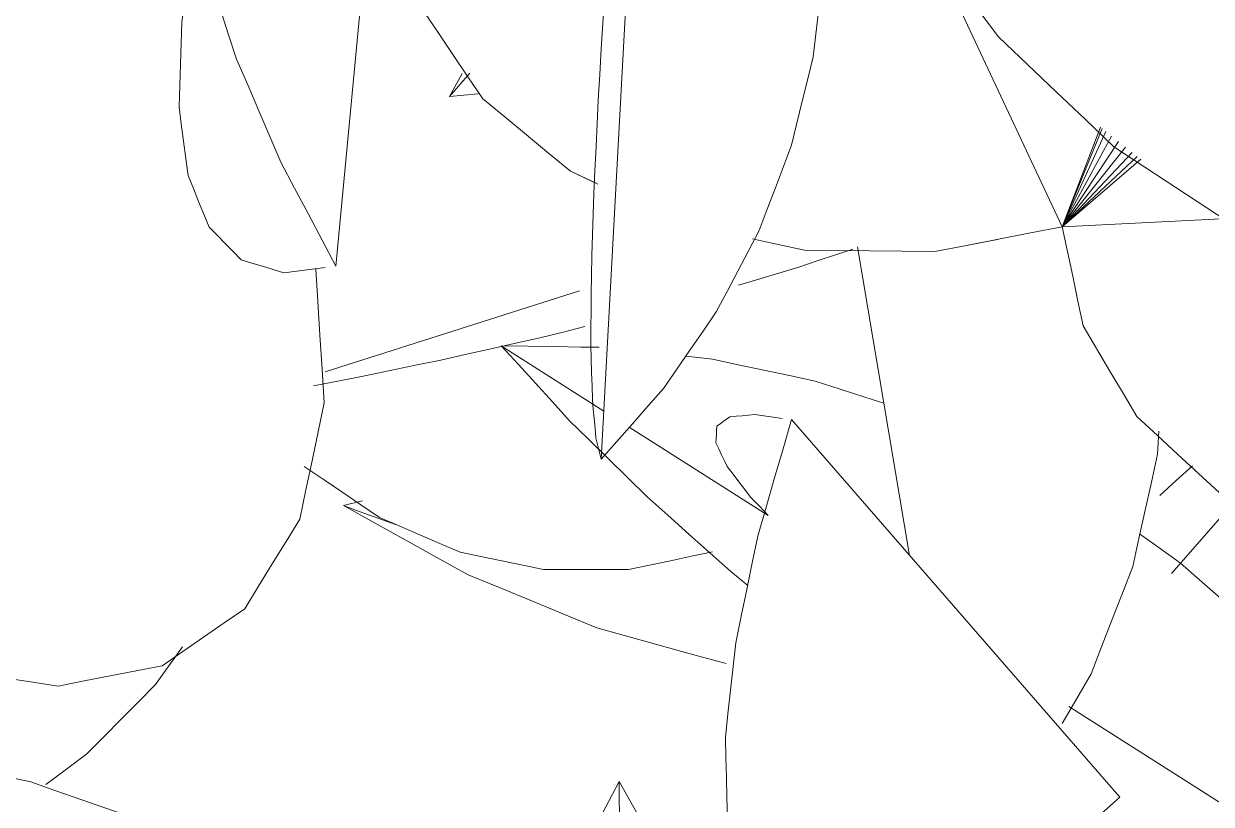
# Model space of a CAD drawing. Header units: metres. Extents: x -18.34 to -13.25, y -25.49 to -16.26.
# Drawn here: x -15.12784 to -15.08359, y -16.68597 to -16.65689 of the extents above; entities that cross this region are included whole.
import ezdxf

# ---------------------------------------------------------------- set-up
doc = ezdxf.new("R2010")
doc.units = ezdxf.units.M
doc.layers.add('Importações nas famílias', color=7, linetype='Continuous', lineweight=5)
doc.layers.add('Vegetação', color=7, linetype='Continuous', lineweight=5)

# ---------------------------------------------------------------- blocks, each defined once
blk = doc.blocks.new('Planta_pergolado_12200 - plantas pergolado_skp_Component_12-V1388-Pavimento 02 - Executivo')
at = {"layer": 'Importações nas famílias', "color": 9, "flags": 128}
for points in [[(0.100281, 0.034862), (0.09968, 0.034325), (0.09908, 0.033788)], [(0.09908, 0.033788), (0.098544, 0.033128), (0.098009, 0.032468), (0.097473, 0.031808), (0.096938, 0.031148)], [(0.096938, 0.031148), (0.09648, 0.03038), (0.096022, 0.029612)]]:
    blk.add_lwpolyline(points, dxfattribs=at)
blk = doc.blocks.new('Planta_pergolado_12200 - plantas pergolado_skp_Component_16-V1391-Pavimento 02 - Executivo')
blk.add_blockref('Planta_pergolado_12200 - plantas pergolado_skp_Component_12-V1388-Pavimento 02 - Executivo', (0, 0))
blk = doc.blocks.new('Planta_pergolado_12200 - plantas pergolado_skp_Component_12-V1393-Pavimento 02 - Executivo')
at = {"layer": 'Importações nas famílias', "color": 9}
for p, q in [((0.105054, 0.040977), (0.105514, 0.040436)), ((0.105568, 0.040372), (0.106081, 0.039767))]:
    blk.add_line(p, q, dxfattribs=at)
blk = doc.blocks.new('Planta_pergolado_12200 - plantas pergolado_skp_Component_16-V1395-Pavimento 02 - Executivo')
blk.add_blockref('Planta_pergolado_12200 - plantas pergolado_skp_Component_12-V1393-Pavimento 02 - Executivo', (0, 0))
blk = doc.blocks.new('Planta_pergolado_12200 - plantas pergolado_skp_Component_12-V1398-Pavimento 02 - Executivo')
at = {"layer": 'Importações nas famílias', "color": 9, "flags": 128}
for points in [[(0.085519, 0.090347), (0.085149, 0.089489), (0.084779, 0.088631), (0.08441, 0.087773), (0.08404, 0.086915)], [(0.08404, 0.086915), (0.083767, 0.085987), (0.083495, 0.08506), (0.083222, 0.084132), (0.082949, 0.083204)], [(0.082949, 0.083204), (0.08278, 0.082228), (0.082611, 0.081253)]]:
    blk.add_lwpolyline(points, dxfattribs=at)
blk = doc.blocks.new('Planta_pergolado_12200 - plantas pergolado_skp_Component_16-V1399-Pavimento 02 - Executivo')
blk.add_blockref('Planta_pergolado_12200 - plantas pergolado_skp_Component_12-V1398-Pavimento 02 - Executivo', (0, 0))
blk = doc.blocks.new('Planta_pergolado_12200 - plantas pergolado_skp_-V1406-Pavimento 02 - Executivo')
blk.add_blockref('Planta_pergolado_12200 - plantas pergolado_skp_Component_16-V1399-Pavimento 02 - Executivo', (0, 0))
blk = doc.blocks.new('Planta_pergolado_12200 - plantas pergolado_skp_-V1407-Pavimento 02 - Executivo')
at = {"xscale": 1.254472261797389, "yscale": 1.254472261797389, "zscale": 1.254472261797389, "rotation": 44.99999999999149}
blk.add_blockref('Planta_pergolado_12200 - plantas pergolado_skp_-V1406-Pavimento 02 - Executivo', (0.101937, -0.102346), dxfattribs=at)
for name in ['Planta_pergolado_12200 - plantas pergolado_skp_Component_16-V1395-Pavimento 02 - Executivo', 'Planta_pergolado_12200 - plantas pergolado_skp_Component_16-V1391-Pavimento 02 - Executivo']:
    blk.add_blockref(name, (0, 0))
blk = doc.blocks.new('Planta_pergolado_12200 - plantas pergolado_skp_Component_16-V1470-Pavimento 02 - Executivo')
blk.add_blockref('Planta_pergolado_12200 - plantas pergolado_skp_Component_12-V1388-Pavimento 02 - Executivo', (0, 0))
blk = doc.blocks.new('Planta_pergolado_12200 - plantas pergolado_skp_Component_12-V1472-Pavimento 02 - Executivo')
at = {"layer": 'Importações nas famílias', "color": 9}
for p, q in [((0.109284, 0.040845), (0.111131, 0.049972)), ((0.108843, 0.040395), (0.108912, 0.041313))]:
    blk.add_line(p, q, dxfattribs=at)
at = {"layer": 'Importações nas famílias', "color": 9, "flags": 128}
for points in [[(0.111127, 0.05767), (0.111271, 0.058324), (0.111414, 0.058978), (0.111551, 0.059601)], [(0.110723, 0.055509), (0.110858, 0.05623), (0.110993, 0.05695), (0.111127, 0.05767)], [(0.101582, 0.053595), (0.101508, 0.05285), (0.101434, 0.052105), (0.10136, 0.051361), (0.101285, 0.050616)], [(0.101285, 0.050616), (0.101364, 0.049881), (0.101443, 0.049145), (0.101522, 0.04841), (0.101601, 0.047675)], [(0.109645, 0.04837), (0.109757, 0.049197), (0.109869, 0.050024)], [(0.10925, 0.044902), (0.109349, 0.045769), (0.109448, 0.046636), (0.109546, 0.047503), (0.109645, 0.04837)], [(0.101601, 0.047675), (0.101831, 0.046967), (0.102062, 0.046259), (0.102292, 0.045551), (0.102522, 0.044844)], [(0.102522, 0.044844), (0.102899, 0.044179), (0.103275, 0.043515), (0.103651, 0.042851), (0.104028, 0.042187)], [(0.108912, 0.041313), (0.108997, 0.04221), (0.109081, 0.043107), (0.109166, 0.044004), (0.10925, 0.044902)], [(0.104028, 0.042187), (0.104541, 0.041582), (0.105054, 0.040977), (0.105568, 0.040372), (0.106081, 0.039767)]]:
    blk.add_lwpolyline(points, dxfattribs=at)
blk = doc.blocks.new('Planta_pergolado_12200 - plantas pergolado_skp_Component_16-V1473-Pavimento 02 - Executivo')
blk.add_blockref('Planta_pergolado_12200 - plantas pergolado_skp_Component_12-V1472-Pavimento 02 - Executivo', (0, 0))
blk = doc.blocks.new('Planta_pergolado_12200 - plantas pergolado_skp_Component_12-V1474-Pavimento 02 - Executivo')
at = {"layer": 'Importações nas famílias', "color": 9}
for p, q in [((0.094832, 0.073539), (0.09721, 0.080075)), ((0.096712, 0.07968), (0.096931, 0.080038)), ((0.089834, 0.077325), (0.08909, 0.076761)), ((0.085702, 0.073668), (0.085077, 0.07302)), ((0.08728, 0.054577), (0.087504, 0.055331)), ((0.085323, 0.04741), (0.087807, 0.054238))]:
    blk.add_line(p, q, dxfattribs=at)
at = {"layer": 'Importações nas famílias', "color": 9, "flags": 128}
for points in [[(0.095772, 0.07791), (0.096007, 0.078352), (0.096242, 0.078795), (0.096477, 0.079237), (0.096712, 0.07968)], [(0.094778, 0.075821), (0.095026, 0.076343), (0.095275, 0.076865), (0.095523, 0.077388), (0.095772, 0.07791)], [(0.094259, 0.074628), (0.094519, 0.075224), (0.094778, 0.075821)], [(0.080501, 0.059376), (0.080586, 0.058527), (0.080671, 0.057677), (0.080757, 0.056828)], [(0.080757, 0.056828), (0.080994, 0.055998), (0.081231, 0.055168), (0.081468, 0.054338), (0.081706, 0.053508)], [(0.086276, 0.051004), (0.086527, 0.051897), (0.086778, 0.05279), (0.087029, 0.053684), (0.08728, 0.054577)], [(0.081706, 0.053508), (0.082089, 0.052717), (0.082473, 0.051926), (0.082856, 0.051135), (0.083239, 0.050344)], [(0.085323, 0.04741), (0.085561, 0.048308), (0.085799, 0.049207), (0.086037, 0.050105), (0.086276, 0.051004)], [(0.083239, 0.050344), (0.08376, 0.04961), (0.084281, 0.048877), (0.084802, 0.048143), (0.085323, 0.04741)]]:
    blk.add_lwpolyline(points, dxfattribs=at)
blk = doc.blocks.new('Planta_pergolado_12200 - plantas pergolado_skp_Component_16-V1476-Pavimento 02 - Executivo')
blk.add_blockref('Planta_pergolado_12200 - plantas pergolado_skp_Component_12-V1474-Pavimento 02 - Executivo', (0, 0))
blk = doc.blocks.new('Planta_pergolado_12200 - plantas pergolado_skp_Component_12-V1484-Pavimento 02 - Executivo')
at = {"layer": 'Importações nas famílias', "color": 9}
blk.add_line((0.082272, 0.079301), (0.082709, 0.079628), dxfattribs=at)
at = {"layer": 'Importações nas famílias', "color": 9, "flags": 128}
for points in [[(0.085519, 0.090347), (0.085149, 0.089489), (0.084779, 0.088631), (0.08441, 0.087773), (0.08404, 0.086915)], [(0.08404, 0.086915), (0.083767, 0.085987), (0.083495, 0.08506), (0.083222, 0.084132), (0.082949, 0.083204)], [(0.082949, 0.083204), (0.08278, 0.082228), (0.082611, 0.081253), (0.082442, 0.080277), (0.082272, 0.079301)], [(0.082272, 0.079301), (0.082398, 0.079665), (0.082524, 0.080029), (0.08265, 0.080393), (0.082775, 0.080757)]]:
    blk.add_lwpolyline(points, dxfattribs=at)
blk = doc.blocks.new('Planta_pergolado_12200 - plantas pergolado_skp_Component_16-V1485-Pavimento 02 - Executivo')
blk.add_blockref('Planta_pergolado_12200 - plantas pergolado_skp_Component_12-V1484-Pavimento 02 - Executivo', (0, 0))
blk = doc.blocks.new('Planta_pergolado_12200 - plantas pergolado_skp_Component_12-V1491-Pavimento 02 - Executivo')
at = {"layer": 'Importações nas famílias', "color": 9}
for p, q in [((0.068477, 0.106463), (0.068027, 0.106584)), ((0.07543, 0.100806), (0.075014, 0.101292)), ((0.075754, 0.100343), (0.07543, 0.100806)), ((0.07523, 0.094854), (0.068199, 0.100574)), ((0.081098, 0.09008), (0.075986, 0.09424))]:
    blk.add_line(p, q, dxfattribs=at)
at = {"layer": 'Importações nas famílias', "color": 9, "flags": 128}
for points in [[(0.064381, 0.09565), (0.065041, 0.095296), (0.065702, 0.094942), (0.066363, 0.094588)], [(0.079862, 0.093147), (0.07952, 0.093854), (0.079178, 0.094562), (0.078836, 0.095269)], [(0.081098, 0.09008), (0.080789, 0.090847), (0.08048, 0.091613), (0.080171, 0.09238), (0.079862, 0.093147)], [(0.070093, 0.092939), (0.070949, 0.092654), (0.071805, 0.092369), (0.07266, 0.092084), (0.073516, 0.091799)], [(0.073516, 0.091799), (0.074441, 0.091559), (0.075365, 0.091318), (0.076289, 0.091078), (0.077214, 0.090838)], [(0.077214, 0.090838), (0.078185, 0.090649), (0.079156, 0.090459), (0.080127, 0.09027), (0.081098, 0.09008)]]:
    blk.add_lwpolyline(points, dxfattribs=at)
blk = doc.blocks.new('Planta_pergolado_12200 - plantas pergolado_skp_Component_16-V1493-Pavimento 02 - Executivo')
blk.add_blockref('Planta_pergolado_12200 - plantas pergolado_skp_Component_12-V1491-Pavimento 02 - Executivo', (0, 0))
blk = doc.blocks.new('Planta_pergolado_12200 - plantas pergolado_skp_-V1494-Pavimento 02 - Executivo')
for name in ['Planta_pergolado_12200 - plantas pergolado_skp_Component_16-V1493-Pavimento 02 - Executivo', 'Planta_pergolado_12200 - plantas pergolado_skp_Component_16-V1485-Pavimento 02 - Executivo']:
    blk.add_blockref(name, (0, 0))
blk = doc.blocks.new('Planta_pergolado_12200 - plantas pergolado_skp_-V1495-Pavimento 02 - Executivo')
at = {"xscale": 1.254472261797389, "yscale": 1.254472261797389, "zscale": 1.254472261797389, "rotation": 44.99999999999149}
blk.add_blockref('Planta_pergolado_12200 - plantas pergolado_skp_-V1494-Pavimento 02 - Executivo', (0.101937, -0.102346), dxfattribs=at)
for name in ['Planta_pergolado_12200 - plantas pergolado_skp_Component_16-V1476-Pavimento 02 - Executivo', 'Planta_pergolado_12200 - plantas pergolado_skp_Component_16-V1473-Pavimento 02 - Executivo', 'Planta_pergolado_12200 - plantas pergolado_skp_Component_16-V1470-Pavimento 02 - Executivo']:
    blk.add_blockref(name, (0, 0))
blk = doc.blocks.new('Planta_pergolado_12200 - plantas pergolado_skp_-V1496-Pavimento 02 - Executivo')
at = {"rotation": 89.9999999999999}
for name in ['Planta_pergolado_12200 - plantas pergolado_skp_-V1495-Pavimento 02 - Executivo', 'Planta_pergolado_12200 - plantas pergolado_skp_-V1407-Pavimento 02 - Executivo']:
    blk.add_blockref(name, (0.696245, 0.01573), dxfattribs=at)
blk = doc.blocks.new('Planta_pergolado_12200 - plantas pergolado_skp_Component_12-V1755-Pavimento 02 - Executivo')
at = {"layer": 'Importações nas famílias', "color": 9}
blk.add_line((0.102974, 0.26277), (0.091467, 0.247648), dxfattribs=at)
at = {"layer": 'Importações nas famílias', "color": 9, "flags": 128}
for points in [[(0.099437, 0.264296), (0.098995, 0.263753), (0.098479, 0.263121), (0.097963, 0.262488), (0.097447, 0.261856)], [(0.110769, 0.260569), (0.111071, 0.261478), (0.111373, 0.262388)], [(0.097447, 0.261856), (0.097001, 0.261224), (0.096554, 0.260592), (0.096108, 0.259959), (0.095661, 0.259327)], [(0.109183, 0.257234), (0.10958, 0.258068), (0.109976, 0.258902), (0.110373, 0.259735), (0.110769, 0.260569)], [(0.095661, 0.259327), (0.095289, 0.258702), (0.094917, 0.258077), (0.094545, 0.257451), (0.094173, 0.256826)], [(0.107256, 0.254281), (0.107738, 0.255019), (0.10822, 0.255758), (0.108702, 0.256496), (0.109183, 0.257234)], [(0.094173, 0.256826), (0.093879, 0.256215), (0.093585, 0.255604), (0.093291, 0.254992), (0.092998, 0.254381)], [(0.092998, 0.254381), (0.092786, 0.253791), (0.092573, 0.2532), (0.092361, 0.25261), (0.092149, 0.252019)], [(0.105032, 0.251779), (0.105588, 0.252405), (0.106144, 0.25303), (0.1067, 0.253656), (0.107256, 0.254281)], [(0.092149, 0.252019), (0.092021, 0.251456), (0.091893, 0.250893), (0.091765, 0.25033), (0.091637, 0.249766)], [(0.102565, 0.249787), (0.103182, 0.250285), (0.103799, 0.250783), (0.104415, 0.251281), (0.105032, 0.251779)], [(0.091637, 0.249766), (0.091595, 0.249237), (0.091552, 0.248707), (0.091509, 0.248178), (0.091467, 0.247648)], [(0.099911, 0.248351), (0.100574, 0.24871), (0.101238, 0.249069), (0.101901, 0.249428), (0.102565, 0.249787)], [(0.097133, 0.247505), (0.097827, 0.247716), (0.098522, 0.247928), (0.099216, 0.248139), (0.099911, 0.248351)], [(0.091467, 0.247648), (0.092174, 0.247553), (0.092881, 0.247458), (0.093589, 0.247363), (0.094296, 0.247269)], [(0.094296, 0.247269), (0.095005, 0.247328), (0.095714, 0.247387), (0.096423, 0.247446), (0.097133, 0.247505)]]:
    blk.add_lwpolyline(points, dxfattribs=at)
blk = doc.blocks.new('Planta_pergolado_12200 - plantas pergolado_skp_Component_12-V1756-Pavimento 02 - Executivo')
at = {"layer": 'Importações nas famílias', "color": 9}
for p, q in [((0.126205, 0.22989), (0.115315, 0.229249)), ((0.117888, 0.220268), (0.118679, 0.220131))]:
    blk.add_line(p, q, dxfattribs=at)
at = {"layer": 'Importações nas famílias', "color": 9, "flags": 128}
for points in [[(0.108911, 0.224584), (0.10972, 0.223991), (0.110529, 0.223398)], [(0.110529, 0.223398), (0.111419, 0.222936), (0.112309, 0.222474), (0.113199, 0.222012), (0.114089, 0.22155)], [(0.114089, 0.22155), (0.115039, 0.221229), (0.115989, 0.220909), (0.116938, 0.220588), (0.117888, 0.220268)]]:
    blk.add_lwpolyline(points, dxfattribs=at)
blk = doc.blocks.new('Planta_pergolado_12200 - plantas pergolado_skp_Component_16-V1762-Pavimento 02 - Executivo')
for name in ['Planta_pergolado_12200 - plantas pergolado_skp_Component_12-V1755-Pavimento 02 - Executivo', 'Planta_pergolado_12200 - plantas pergolado_skp_Component_12-V1756-Pavimento 02 - Executivo']:
    blk.add_blockref(name, (0, 0))
blk = doc.blocks.new('Planta_pergolado_12200 - plantas pergolado_skp_Component_12-V1764-Pavimento 02 - Executivo')
at = {"layer": 'Importações nas famílias', "color": 9}
blk.add_line((0.119813, 0.239573), (0.142829, 0.235803), dxfattribs=at)
at = {"layer": 'Importações nas famílias', "color": 9, "flags": 128}
for points in [[(0.120571, 0.239679), (0.120381, 0.239652), (0.120192, 0.239626), (0.120002, 0.239599), (0.119813, 0.239573)], [(0.119813, 0.239573), (0.120367, 0.238967), (0.120921, 0.238361), (0.121476, 0.237755), (0.12203, 0.237149)], [(0.12191, 0.239656), (0.121575, 0.239662), (0.121241, 0.239668), (0.120906, 0.239673), (0.120571, 0.239679)], [(0.1238, 0.239505), (0.123327, 0.239543), (0.122855, 0.239581), (0.122383, 0.239618), (0.12191, 0.239656)], [(0.126194, 0.239228), (0.125596, 0.239297), (0.124997, 0.239366), (0.124398, 0.239436), (0.1238, 0.239505)], [(0.129038, 0.238833), (0.128327, 0.238932), (0.127616, 0.23903), (0.126905, 0.239129), (0.126194, 0.239228)], [(0.132265, 0.238328), (0.131458, 0.238454), (0.130652, 0.23858), (0.129845, 0.238707), (0.129038, 0.238833)], [(0.135798, 0.237726), (0.134915, 0.237876), (0.134032, 0.238027), (0.133148, 0.238177), (0.132265, 0.238328)], [(0.139555, 0.23704), (0.138616, 0.237211), (0.137677, 0.237383), (0.136738, 0.237554), (0.135798, 0.237726)], [(0.12203, 0.237149), (0.122643, 0.23662), (0.123256, 0.23609), (0.123868, 0.23556), (0.124481, 0.23503)], [(0.142475, 0.236475), (0.141502, 0.236663), (0.140529, 0.236852), (0.139555, 0.23704)], [(0.124481, 0.23503), (0.125146, 0.234582), (0.125811, 0.234134), (0.126475, 0.233686), (0.12714, 0.233239)], [(0.12714, 0.233239), (0.127849, 0.232878), (0.128558, 0.232516), (0.129267, 0.232155), (0.129976, 0.231794)], [(0.129976, 0.231794), (0.130721, 0.231524), (0.131467, 0.231254), (0.132212, 0.230984), (0.132958, 0.230714)], [(0.132958, 0.230714), (0.133732, 0.230538), (0.134505, 0.230361), (0.135279, 0.230185), (0.136053, 0.230009)], [(0.136053, 0.230009), (0.136846, 0.229929), (0.137639, 0.229848), (0.138432, 0.229768), (0.139226, 0.229687)], [(0.139226, 0.229687), (0.14003, 0.229704), (0.140834, 0.22972), (0.141638, 0.229736), (0.142442, 0.229753)]]:
    blk.add_lwpolyline(points, dxfattribs=at)
blk = doc.blocks.new('Planta_pergolado_12200 - plantas pergolado_skp_Component_17-V1766-Pavimento 02 - Executivo')
at = {"layer": 'Importações nas famílias', "color": 9}
for p, q in [((0.12936, 0.238654), (0.129911, 0.239556)), ((0.126642, 0.232794), (0.126881, 0.233504)), ((0.126287, 0.231742), (0.126642, 0.232793)), ((0.126129, 0.222713), (0.136923, 0.226418)), ((0.126129, 0.222713), (0.125807, 0.21716)), ((0.126129, 0.222713), (0.128871, 0.220445)), ((0.126129, 0.222713), (0.129086, 0.220662)), ((0.126129, 0.222713), (0.129264, 0.220841)), ((0.126129, 0.222713), (0.129384, 0.220962)), ((0.126129, 0.222713), (0.12944, 0.221018)), ((0.126129, 0.222713), (0.129439, 0.221017)), ((0.128171, 0.21974), (0.126129, 0.222713)), ((0.126129, 0.222713), (0.128281, 0.219851)), ((0.126129, 0.222713), (0.128443, 0.220015)), ((0.126129, 0.222713), (0.128647, 0.22022))]:
    blk.add_line(p, q, dxfattribs=at)
at = {"layer": 'Importações nas famílias', "color": 9, "flags": 128}
for points in [[(0.13275, 0.242323), (0.13357, 0.242758), (0.13439, 0.243192), (0.13521, 0.243626), (0.13603, 0.24406)], [(0.129911, 0.239556), (0.13062, 0.240248), (0.13133, 0.24094), (0.13204, 0.241631), (0.13275, 0.242323)], [(0.125749, 0.227229), (0.125883, 0.228357), (0.126018, 0.229485), (0.126152, 0.230614), (0.126287, 0.231742)], [(0.126129, 0.222713), (0.126034, 0.223842), (0.125939, 0.224971), (0.125844, 0.2261), (0.125749, 0.227229)], [(0.122616, 0.222362), (0.123494, 0.22245), (0.124373, 0.222538), (0.125251, 0.222626), (0.126129, 0.222713)], [(0.119274, 0.220847), (0.120109, 0.221226), (0.120945, 0.221605), (0.121781, 0.221983), (0.122616, 0.222362)], [(0.11633, 0.218273), (0.117066, 0.218917), (0.117802, 0.21956), (0.118538, 0.220204), (0.119274, 0.220847)]]:
    blk.add_lwpolyline(points, dxfattribs=at)
blk = doc.blocks.new('Planta_pergolado_12200 - plantas pergolado_skp_Component_16-V1767-Pavimento 02 - Executivo')
for name in ['Planta_pergolado_12200 - plantas pergolado_skp_Component_17-V1766-Pavimento 02 - Executivo', 'Planta_pergolado_12200 - plantas pergolado_skp_Component_12-V1764-Pavimento 02 - Executivo']:
    blk.add_blockref(name, (0, 0))
blk = doc.blocks.new('Planta_pergolado_12200 - plantas pergolado_skp_Component_12-V1770-Pavimento 02 - Executivo')
at = {"layer": 'Importações nas famílias', "color": 9}
for p, q in [((0.120571, 0.239679), (0.120381, 0.239652)), ((0.124481, 0.23503), (0.125146, 0.234582))]:
    blk.add_line(p, q, dxfattribs=at)
at = {"layer": 'Importações nas famílias', "color": 9, "flags": 128}
for points in [[(0.12191, 0.239656), (0.121575, 0.239662), (0.121241, 0.239668), (0.120906, 0.239673), (0.120571, 0.239679)], [(0.1238, 0.239505), (0.123327, 0.239543), (0.122855, 0.239581), (0.122383, 0.239618), (0.12191, 0.239656)], [(0.126194, 0.239228), (0.125596, 0.239297), (0.124997, 0.239366), (0.124398, 0.239436), (0.1238, 0.239505)], [(0.127616, 0.23903), (0.126905, 0.239129), (0.126194, 0.239228)], [(0.120921, 0.238361), (0.121476, 0.237755), (0.12203, 0.237149)], [(0.12203, 0.237149), (0.122643, 0.23662), (0.123256, 0.23609), (0.123868, 0.23556), (0.124481, 0.23503)], [(0.125171, 0.234566), (0.125811, 0.234134), (0.126475, 0.233686)]]:
    blk.add_lwpolyline(points, dxfattribs=at)
blk = doc.blocks.new('Planta_pergolado_12200 - plantas pergolado_skp_Component_17-V1772-Pavimento 02 - Executivo')
at = {"layer": 'Importações nas famílias', "color": 9}
for p, q in [((0.129392, 0.238706), (0.129911, 0.239556)), ((0.126642, 0.232794), (0.126881, 0.233504)), ((0.126287, 0.231742), (0.126642, 0.232793))]:
    blk.add_line(p, q, dxfattribs=at)
at = {"layer": 'Importações nas famílias', "color": 9, "flags": 128}
for points in [[(0.13275, 0.242323), (0.13357, 0.242758), (0.13439, 0.243192), (0.13521, 0.243626), (0.13603, 0.24406)], [(0.129911, 0.239556), (0.13062, 0.240248), (0.13133, 0.24094), (0.13204, 0.241631), (0.13275, 0.242323)], [(0.125749, 0.227229), (0.125883, 0.228357), (0.126018, 0.229485), (0.126152, 0.230614), (0.126287, 0.231742)], [(0.125936, 0.225009), (0.125844, 0.2261), (0.125749, 0.227229)], [(0.122616, 0.222362), (0.123494, 0.22245), (0.123858, 0.222486)], [(0.119274, 0.220847), (0.120109, 0.221226), (0.120945, 0.221605), (0.121781, 0.221983), (0.122616, 0.222362)], [(0.11633, 0.218273), (0.117066, 0.218917), (0.117802, 0.21956), (0.118538, 0.220204), (0.119274, 0.220847)]]:
    blk.add_lwpolyline(points, dxfattribs=at)
blk = doc.blocks.new('Planta_pergolado_12200 - plantas pergolado_skp_Component_16-V1773-Pavimento 02 - Executivo')
for name in ['Planta_pergolado_12200 - plantas pergolado_skp_Component_17-V1772-Pavimento 02 - Executivo', 'Planta_pergolado_12200 - plantas pergolado_skp_Component_12-V1770-Pavimento 02 - Executivo']:
    blk.add_blockref(name, (0, 0))
blk = doc.blocks.new('Planta_pergolado_12200 - plantas pergolado_skp_-V1798-Pavimento 02 - Executivo')
for name in ['Planta_pergolado_12200 - plantas pergolado_skp_Component_16-V1767-Pavimento 02 - Executivo', 'Planta_pergolado_12200 - plantas pergolado_skp_Component_16-V1762-Pavimento 02 - Executivo', 'Planta_pergolado_12200 - plantas pergolado_skp_Component_16-V1773-Pavimento 02 - Executivo']:
    blk.add_blockref(name, (0, 0))
blk = doc.blocks.new('Planta_pergolado_12200 - plantas pergolado_skp_-V1872-Pavimento 02 - Executivo')
at = {"rotation": 89.9999999999999}
blk.add_blockref('Planta_pergolado_12200 - plantas pergolado_skp_-V1798-Pavimento 02 - Executivo', (0.274037, 0.01573), dxfattribs=at)
blk = doc.blocks.new('Planta_pergolado_12200 - plantas pergolado_skp_Component_17-V2039-Pavimento 02 - Executivo')
at = {"layer": 'Importações nas famílias', "color": 9, "flags": 128}
for points in [[(-0.229599, -0.2926), (-0.230357, -0.293755), (-0.231114, -0.294911), (-0.231872, -0.296067), (-0.232629, -0.297222)], [(-0.232629, -0.297222), (-0.233652, -0.298296), (-0.234675, -0.299369), (-0.235698, -0.300442), (-0.23672, -0.301516)], [(-0.23672, -0.301516), (-0.237939, -0.302434), (-0.239157, -0.303352), (-0.240375, -0.30427), (-0.241593, -0.305188)]]:
    blk.add_lwpolyline(points, dxfattribs=at)
blk = doc.blocks.new('Planta_pergolado_12200 - plantas pergolado_skp_Component_16-V2040-Pavimento 02 - Executivo')
blk.add_blockref('Planta_pergolado_12200 - plantas pergolado_skp_Component_17-V2039-Pavimento 02 - Executivo', (0, 0))
blk = doc.blocks.new('Planta_pergolado_12200 - plantas pergolado_skp_Component_12-V728-Pavimento 02 - Executivo')
at = {"layer": 'Importações nas famílias', "color": 9}
blk.add_line((-0.357072, -0.311029), (-0.371136, -0.323264), dxfattribs=at)
at = {"layer": 'Importações nas famílias', "color": 9, "flags": 128}
for points in [[(-0.354531, -0.313849), (-0.355166, -0.313144), (-0.355801, -0.312439), (-0.356436, -0.311734), (-0.357072, -0.311029)], [(-0.352643, -0.316493), (-0.353115, -0.315832), (-0.353587, -0.315171), (-0.354059, -0.31451), (-0.354531, -0.313849)], [(-0.351452, -0.318899), (-0.351749, -0.318297), (-0.352047, -0.317696), (-0.352345, -0.317094), (-0.352643, -0.316493)], [(-0.350984, -0.321011), (-0.351101, -0.320483), (-0.351218, -0.319955), (-0.351335, -0.319427), (-0.351452, -0.318899)], [(-0.351252, -0.322779), (-0.351185, -0.322337), (-0.351118, -0.321895), (-0.351051, -0.321453), (-0.350984, -0.321011)], [(-0.352249, -0.324163), (-0.352, -0.323817), (-0.351751, -0.323471), (-0.351502, -0.323125), (-0.351252, -0.322779)], [(-0.371136, -0.323264), (-0.37005, -0.323578), (-0.368965, -0.323891), (-0.36788, -0.324204), (-0.366795, -0.324517)], [(-0.371325, -0.324632), (-0.371278, -0.32429), (-0.37123, -0.323948), (-0.371183, -0.323606)], [(-0.367568, -0.324133), (-0.36791, -0.32446), (-0.368253, -0.324787)], [(-0.353952, -0.325128), (-0.353526, -0.324887), (-0.353101, -0.324645), (-0.352675, -0.324404), (-0.352249, -0.324163)], [(-0.371243, -0.325563), (-0.371263, -0.32533), (-0.371284, -0.325098), (-0.371305, -0.324865), (-0.371325, -0.324632)], [(-0.366795, -0.324517), (-0.3658, -0.324724), (-0.364806, -0.324931), (-0.363812, -0.325138), (-0.362818, -0.325344)], [(-0.368253, -0.324787), (-0.368536, -0.325004), (-0.368819, -0.325222), (-0.369103, -0.325439), (-0.369386, -0.325657)], [(-0.356321, -0.325653), (-0.355728, -0.325522), (-0.355136, -0.325391), (-0.354544, -0.32526), (-0.353952, -0.325128)], [(-0.370889, -0.326047), (-0.370977, -0.325926), (-0.371066, -0.325805), (-0.371154, -0.325684), (-0.371243, -0.325563)], [(-0.369386, -0.325657), (-0.369606, -0.325762), (-0.369827, -0.325867), (-0.370047, -0.325973), (-0.370268, -0.326078)], [(-0.362818, -0.325344), (-0.361938, -0.32544), (-0.361059, -0.325535), (-0.360179, -0.325631), (-0.359299, -0.325726)], [(-0.359299, -0.325726), (-0.358555, -0.325708), (-0.35781, -0.32569), (-0.357065, -0.325672), (-0.356321, -0.325653)], [(-0.370268, -0.326078), (-0.370423, -0.32607), (-0.370578, -0.326062), (-0.370734, -0.326055), (-0.370889, -0.326047)]]:
    blk.add_lwpolyline(points, dxfattribs=at)
blk = doc.blocks.new('Planta_pergolado_12200 - plantas pergolado_skp_Component_12-V2052-Pavimento 02 - Executivo')
at = {"layer": 'Importações nas famílias', "color": 9}
blk.add_line((-0.249644, -0.324174), (-0.228177, -0.326211), dxfattribs=at)
at = {"layer": 'Importações nas famílias', "color": 9, "flags": 128}
for points in [[(-0.232053, -0.328259), (-0.231084, -0.327747), (-0.230115, -0.327235), (-0.229146, -0.326723), (-0.228177, -0.326211)], [(-0.228126, -0.326613), (-0.228115, -0.326696), (-0.228053, -0.327181), (-0.227991, -0.327666), (-0.22793, -0.328151)], [(-0.235895, -0.32991), (-0.234934, -0.329497), (-0.233974, -0.329085), (-0.233013, -0.328672), (-0.232053, -0.328259)], [(-0.22793, -0.328151), (-0.228052, -0.328548), (-0.228175, -0.328945), (-0.228298, -0.329342), (-0.22842, -0.329739)], [(-0.23966, -0.331143), (-0.238719, -0.330835), (-0.237777, -0.330527), (-0.236836, -0.330218), (-0.235895, -0.32991)], [(-0.22842, -0.329739), (-0.228725, -0.330038), (-0.229029, -0.330337), (-0.229333, -0.330636), (-0.229638, -0.330935)], [(-0.229638, -0.330935), (-0.230117, -0.33113), (-0.230596, -0.331325), (-0.231075, -0.331519), (-0.231553, -0.331714)], [(-0.255227, -0.330989), (-0.254531, -0.331229), (-0.253834, -0.331469), (-0.253137, -0.331709)], [(-0.243306, -0.331947), (-0.242395, -0.331746), (-0.241483, -0.331545), (-0.240572, -0.331344), (-0.23966, -0.331143)], [(-0.237284, -0.331952), (-0.238204, -0.331816), (-0.239124, -0.331679), (-0.240044, -0.331543), (-0.240964, -0.331406)], [(-0.253137, -0.331709), (-0.252374, -0.331839), (-0.25161, -0.33197), (-0.250846, -0.3321), (-0.250083, -0.332231)], [(-0.231553, -0.331714), (-0.232196, -0.331799), (-0.232838, -0.331885), (-0.23348, -0.33197), (-0.234122, -0.332055)], [(-0.250083, -0.332231), (-0.24926, -0.332251), (-0.248438, -0.332271), (-0.247616, -0.33229), (-0.246793, -0.33231)], [(-0.246793, -0.33231), (-0.245922, -0.332219), (-0.24505, -0.332128), (-0.244178, -0.332037), (-0.243306, -0.331947)], [(-0.234122, -0.332055), (-0.234912, -0.33203), (-0.235703, -0.332004), (-0.236493, -0.331978), (-0.237284, -0.331952)]]:
    blk.add_lwpolyline(points, dxfattribs=at)
blk = doc.blocks.new('Planta_pergolado_12200 - plantas pergolado_skp_Component_17-V2053-Pavimento 02 - Executivo')
at = {"layer": 'Importações nas famílias', "color": 9, "flags": 128}
for points in [[(-0.228082, -0.326957), (-0.226865, -0.326882), (-0.225607, -0.326803), (-0.22435, -0.326725), (-0.223093, -0.326647)], [(-0.223093, -0.326647), (-0.22201, -0.326873), (-0.220926, -0.327099), (-0.219843, -0.327325), (-0.21876, -0.327551)], [(-0.21876, -0.327551), (-0.217925, -0.328065), (-0.21709, -0.32858), (-0.216254, -0.329095), (-0.215419, -0.329609)], [(-0.215419, -0.329609), (-0.214889, -0.330378), (-0.214358, -0.331146), (-0.213828, -0.331914), (-0.213297, -0.332683)], [(-0.213297, -0.332683), (-0.213108, -0.333652), (-0.212919, -0.334622), (-0.212729, -0.335592), (-0.21254, -0.336562)], [(-0.21254, -0.336562), (-0.212704, -0.337666), (-0.212869, -0.338771), (-0.213033, -0.339876), (-0.213198, -0.340981)]]:
    blk.add_lwpolyline(points, dxfattribs=at)
blk = doc.blocks.new('Planta_pergolado_12200 - plantas pergolado_skp_Component_16-V2054-Pavimento 02 - Executivo')
for name, p in [('Planta_pergolado_12200 - plantas pergolado_skp_Component_12-V728-Pavimento 02 - Executivo', (0.148673, 0.01403)), ('Planta_pergolado_12200 - plantas pergolado_skp_Component_12-V2052-Pavimento 02 - Executivo', (0, 0)), ('Planta_pergolado_12200 - plantas pergolado_skp_Component_17-V2053-Pavimento 02 - Executivo', (0, 0))]:
    blk.add_blockref(name, p)
blk = doc.blocks.new('Planta_pergolado_12200 - plantas pergolado_skp_-V2058-Pavimento 02 - Executivo')
for name in ['Planta_pergolado_12200 - plantas pergolado_skp_Component_16-V2040-Pavimento 02 - Executivo', 'Planta_pergolado_12200 - plantas pergolado_skp_Component_16-V2054-Pavimento 02 - Executivo']:
    blk.add_blockref(name, (0, 0))
blk = doc.blocks.new('Planta_pergolado_12200 - plantas pergolado_skp_-V2059-Pavimento 02 - Executivo')
blk.add_blockref('Planta_pergolado_12200 - plantas pergolado_skp_-V2058-Pavimento 02 - Executivo', (0, 0))
blk = doc.blocks.new('Planta_pergolado_12200 - plantas pergolado_skp_-V2183-Pavimento 02 - Executivo')
blk.add_blockref('Planta_pergolado_12200 - plantas pergolado_skp_-V2059-Pavimento 02 - Executivo', (0, 0))
blk = doc.blocks.new('Planta_pergolado_12200 - plantas pergolado_skp_Component_12-V2184-Pavimento 02 - Executivo')
at = {"layer": 'Importações nas famílias', "color": 9}
for p, q in [((-0.234505, -0.321979), (-0.235375, -0.321219)), ((-0.234599, -0.32091), (-0.234505, -0.321979)), ((-0.234505, -0.321979), (-0.235359, -0.321505))]:
    blk.add_line(p, q, dxfattribs=at)
blk = doc.blocks.new('Planta_pergolado_12200 - plantas pergolado_skp_Component_16-V2190-Pavimento 02 - Executivo')
blk.add_blockref('Planta_pergolado_12200 - plantas pergolado_skp_Component_12-V2184-Pavimento 02 - Executivo', (0, 0))
blk = doc.blocks.new('Planta_pergolado_12200 - plantas pergolado_skp_Component_12-V2206-Pavimento 02 - Executivo')
at = {"layer": 'Importações nas famílias', "color": 9}
for p, q in [((-0.216733, -0.295074), (-0.219588, -0.29258)), ((-0.195762, -0.305418), (-0.195392, -0.306417)), ((-0.194073, -0.314877), (-0.19722, -0.312127))]:
    blk.add_line(p, q, dxfattribs=at)
at = {"layer": 'Importações nas famílias', "color": 9, "flags": 128}
for points in [[(-0.216998, -0.28671), (-0.216276, -0.286816), (-0.215346, -0.286954), (-0.214416, -0.287092)], [(-0.219642, -0.295506), (-0.220191, -0.294898), (-0.220739, -0.294289)], [(-0.195392, -0.306417), (-0.195156, -0.307463), (-0.194921, -0.308509), (-0.194686, -0.309555), (-0.194451, -0.310601)], [(-0.194451, -0.310601), (-0.194356, -0.31167), (-0.194262, -0.312739), (-0.194167, -0.313808), (-0.194073, -0.314877)], [(-0.194073, -0.314877), (-0.194927, -0.314402), (-0.195782, -0.313928), (-0.196636, -0.313453), (-0.197491, -0.312979)]]:
    blk.add_lwpolyline(points, dxfattribs=at)
blk = doc.blocks.new('Planta_pergolado_12200 - plantas pergolado_skp_Component_16-V2208-Pavimento 02 - Executivo')
blk.add_blockref('Planta_pergolado_12200 - plantas pergolado_skp_Component_12-V2206-Pavimento 02 - Executivo', (0, 0))
blk = doc.blocks.new('Planta_pergolado_12200 - plantas pergolado_skp_Component_12-V2219-Pavimento 02 - Executivo')
at = {"layer": 'Importações nas famílias', "color": 9}
for p, q in [((-0.211776, -0.298898), (-0.20244, -0.284206)), ((-0.222183, -0.315277), (-0.218895, -0.310102)), ((-0.21629, -0.310861), (-0.216802, -0.311491)), ((-0.224824, -0.313154), (-0.224714, -0.312175)), ((-0.225214, -0.320048), (-0.222785, -0.316225))]:
    blk.add_line(p, q, dxfattribs=at)
at = {"layer": 'Importações nas famílias', "color": 9, "flags": 128}
for points in [[(-0.205751, -0.285552), (-0.204916, -0.285204), (-0.204081, -0.284856), (-0.203246, -0.284507)], [(-0.202411, -0.284159), (-0.202443, -0.284672), (-0.202476, -0.285185), (-0.202509, -0.285698), (-0.202541, -0.28621)], [(-0.208926, -0.287328), (-0.208132, -0.286884), (-0.207338, -0.28644), (-0.206544, -0.285996), (-0.205751, -0.285552)], [(-0.202541, -0.28621), (-0.202681, -0.286824), (-0.202821, -0.287438), (-0.202961, -0.288051), (-0.203101, -0.288665)], [(-0.211901, -0.289466), (-0.211157, -0.288932), (-0.210413, -0.288397), (-0.20967, -0.287862), (-0.208926, -0.287328)], [(-0.203101, -0.288665), (-0.203345, -0.289365), (-0.203589, -0.290065), (-0.203834, -0.290765), (-0.204078, -0.291466)], [(-0.214643, -0.291945), (-0.213957, -0.291325), (-0.213272, -0.290706), (-0.212586, -0.290086), (-0.211901, -0.289466)], [(-0.204078, -0.291466), (-0.20442, -0.292236), (-0.204763, -0.293006), (-0.205105, -0.293776), (-0.205448, -0.294546)], [(-0.217121, -0.294734), (-0.216501, -0.294037), (-0.215882, -0.29334), (-0.215262, -0.292642), (-0.214643, -0.291945)], [(-0.205448, -0.294546), (-0.205881, -0.295368), (-0.206314, -0.296191), (-0.206747, -0.297013), (-0.207179, -0.297835)], [(-0.218215, -0.29627), (-0.217668, -0.295502), (-0.217121, -0.294734)], [(-0.223898, -0.308348), (-0.223602, -0.307423), (-0.223307, -0.306499), (-0.223081, -0.305794)], [(-0.224714, -0.312175), (-0.22451, -0.311218), (-0.224306, -0.310261), (-0.224102, -0.309305), (-0.223898, -0.308348)], [(-0.216802, -0.311491), (-0.217501, -0.312276), (-0.2182, -0.31306), (-0.218899, -0.313845), (-0.219599, -0.314629)], [(-0.219599, -0.314629), (-0.220305, -0.315348), (-0.221012, -0.316066), (-0.221718, -0.316785), (-0.222425, -0.317504)], [(-0.225214, -0.320048), (-0.225199, -0.319058), (-0.225184, -0.318069), (-0.225169, -0.317079), (-0.225159, -0.316397)], [(-0.222425, -0.317504), (-0.223122, -0.31814), (-0.223819, -0.318776), (-0.224517, -0.319412), (-0.225214, -0.320048)]]:
    blk.add_lwpolyline(points, dxfattribs=at)
blk = doc.blocks.new('Planta_pergolado_12200 - plantas pergolado_skp_Component_16-V2221-Pavimento 02 - Executivo')
blk.add_blockref('Planta_pergolado_12200 - plantas pergolado_skp_Component_12-V2219-Pavimento 02 - Executivo', (0, 0))
blk = doc.blocks.new('Planta_pergolado_12200 - plantas pergolado_skp_-V2250-Pavimento 02 - Executivo')
for name in ['Planta_pergolado_12200 - plantas pergolado_skp_Component_16-V2190-Pavimento 02 - Executivo', 'Planta_pergolado_12200 - plantas pergolado_skp_Component_16-V2221-Pavimento 02 - Executivo', 'Planta_pergolado_12200 - plantas pergolado_skp_Component_16-V2208-Pavimento 02 - Executivo']:
    blk.add_blockref(name, (0, 0))
blk = doc.blocks.new('Planta_pergolado_12200 - plantas pergolado_skp_-V2476-Pavimento 02 - Executivo')
blk.add_blockref('Planta_pergolado_12200 - plantas pergolado_skp_-V2250-Pavimento 02 - Executivo', (0, 0))
blk = doc.blocks.new('Planta_pergolado_12200 - Planta_pergolado_12200-V2477-Pavimento 02 - Executivo')
at = {"xscale": 1.068436298615139, "yscale": 1.068436298615139, "zscale": -1.068436298615139, "rotation": 96.20000000000395}
blk.add_blockref('Planta_pergolado_12200 - plantas pergolado_skp_-V1872-Pavimento 02 - Executivo', (-0.073046, -0.337289), dxfattribs=at)
at = {"extrusion": (0, 0, -1), "xscale": 1.068436298615139, "yscale": 1.068436298615139, "zscale": -1.068436298615139, "rotation": 263.7999999999961}
blk.add_blockref('Planta_pergolado_12200 - plantas pergolado_skp_-V1496-Pavimento 02 - Executivo', (0.167087, 0.38397), dxfattribs=at)
for name in ['Planta_pergolado_12200 - plantas pergolado_skp_-V2476-Pavimento 02 - Executivo', 'Planta_pergolado_12200 - plantas pergolado_skp_-V2183-Pavimento 02 - Executivo']:
    blk.add_blockref(name, (0, 0))

msp = doc.modelspace()

# ---------------------------------------------------------------- block references
at = {"layer": 'Vegetação', "color": 9, "rotation": 270.0000000000001}
msp.add_blockref('Planta_pergolado_12200 - Planta_pergolado_12200-V2477-Pavimento 02 - Executivo', (-14.79, -16.894101), dxfattribs=at)

doc.saveas('drawing.dxf')
